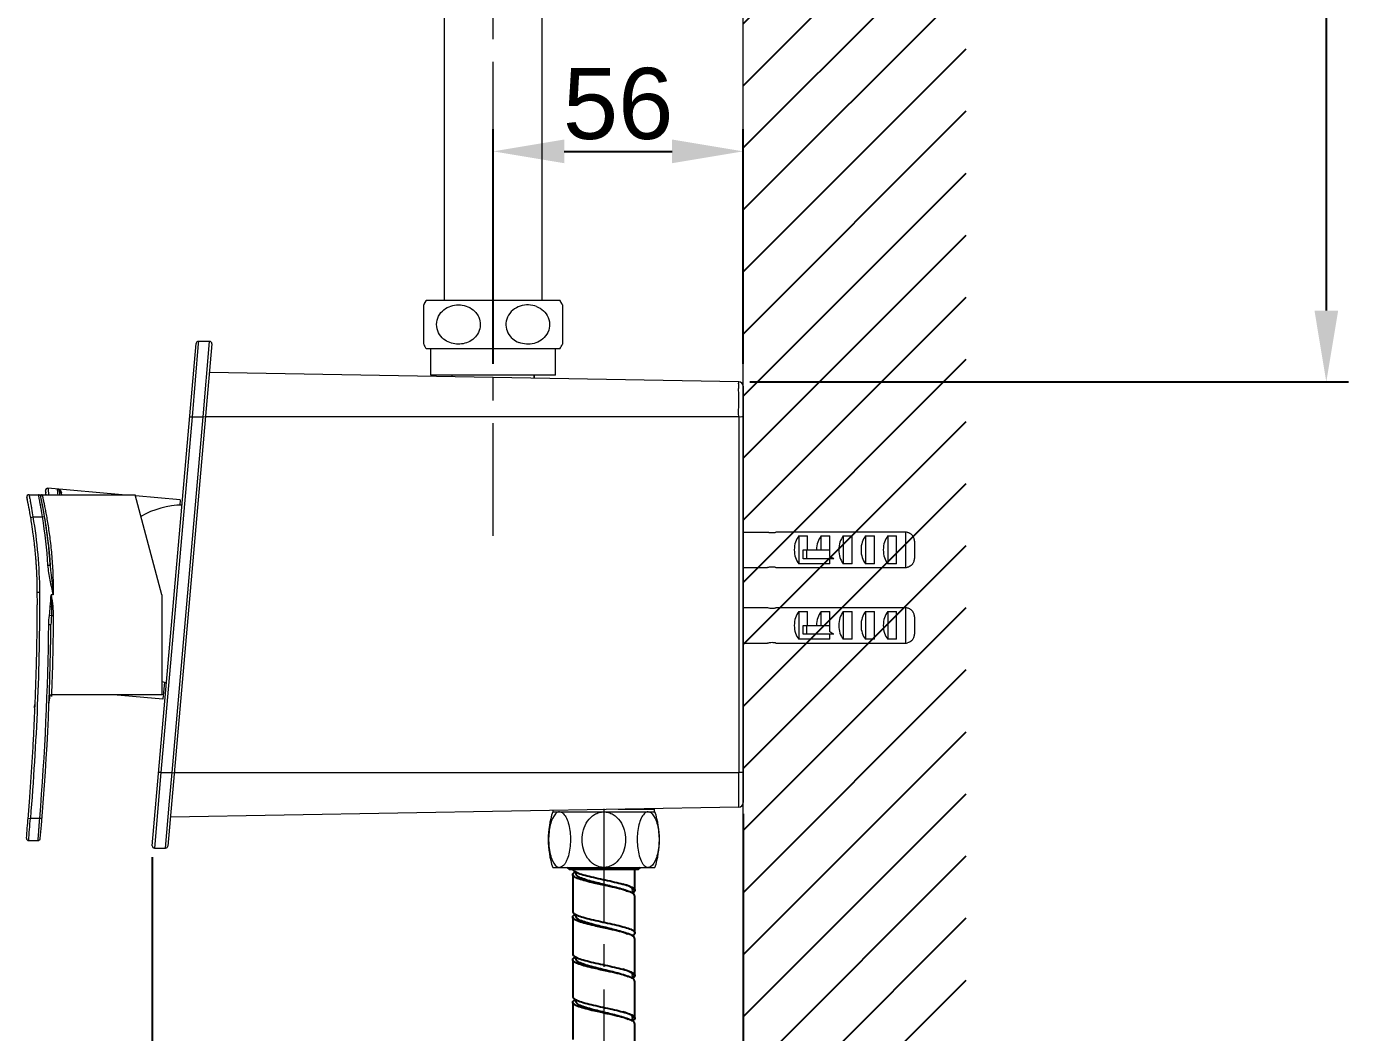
# Model space of a CAD drawing. Header units: millimetres. Extents: x 6794 to 7564, y -3773 to -2783.
# Drawn here: x 7325.8 to 7400.1, y -3473.2 to -3416.6 of the extents above; entities that cross this region are included whole.
import ezdxf

# ---------------------------------------------------------------- set-up
doc = ezdxf.new("R2010")
doc.units = ezdxf.units.MM
doc.header["$LTSCALE"] = 0.1
doc.linetypes.add('CENTERX2', pattern=[101.6, 63.5, -12.7, 12.7, -12.7])
doc.layers.get('0').update_dxf_attribs({"lineweight": 13})
doc.layers.add('CENTER', color=1, linetype='CENTERX2', lineweight=15)
doc.layers.add('hatch', color=2, linetype='Continuous')
doc.styles.get("Standard").update_dxf_attribs({"font": 'arial.ttf'})
doc.dimstyles.new('ISO-25', dxfattribs={"dimtxt": 2.5, "dimasz": 2.5, "dimexe": 1.25, "dimexo": 0.625, "dimtad": 1, "dimlfac": 5, "dimtxsty": 'Standard', "dimcen": 2.5, "dimadec": 0, "dimazin": 0, "dimtfac": 1, "dimtmove": 0, "dimatfit": 3, "dimfxl": 0, "dimarcsym": 0})

# ---------------------------------------------------------------- blocks, each defined once
blk = doc.blocks.new('*D49')
at = {"color": 3, "lineweight": -2}
for p, q in [((7383.37, -3216.144), (7400.097, -3216.144)), ((7398.847, -3220.144), (7398.847, -3432.61)), ((7366.441, -3436.61), (7400.097, -3436.61))]:
    blk.add_line(p, q, dxfattribs=at)
at = {"color": 3}
for points in [[(7398.181, -3220.144), (7399.514, -3220.144), (7398.847, -3216.144)], [(7398.181, -3432.61), (7399.514, -3432.61), (7398.847, -3436.61)]]:
    blk.add_solid(points, dxfattribs=at)
at = {"layer": 'Defpoints', "color": 0}
for p in [(7382.745, -3216.144), (7365.816, -3436.61), (7398.847, -3436.61)]:
    blk.add_point(p, dxfattribs=at)
at = {"color": 3, "insert": (7396.18, -3326.377), "char_height": 4, "attachment_point": 5, "rotation": 90}
blk.add_mtext('900', dxfattribs=at)
blk = doc.blocks.new('*D51')
at = {"color": 3, "lineweight": -2}
for p, q in [((7352.011, -3435.609), (7352.011, -3422.402)), ((7366.068, -3435.609), (7366.068, -3422.402)), ((7356.011, -3423.652), (7362.068, -3423.652))]:
    blk.add_line(p, q, dxfattribs=at)
at = {"color": 3}
for points in [[(7356.011, -3422.985), (7356.011, -3424.318), (7352.011, -3423.652)], [(7362.068, -3422.985), (7362.068, -3424.318), (7366.068, -3423.652)]]:
    blk.add_solid(points, dxfattribs=at)
at = {"layer": 'Defpoints', "color": 0}
for p in [(7366.068, -3423.652), (7352.011, -3436.234), (7366.068, -3436.234)]:
    blk.add_point(p, dxfattribs=at)
at = {"color": 3, "insert": (7359.04, -3420.985), "char_height": 4, "attachment_point": 5}
blk.add_mtext('56', dxfattribs=at)
blk = doc.blocks.new('*D52')
at = {"color": 3, "lineweight": -2}
for p, q in [((7366.061, -3460.908), (7366.061, -3502.092)), ((7332.854, -3463.341), (7332.854, -3502.092)), ((7336.854, -3500.842), (7362.061, -3500.842))]:
    blk.add_line(p, q, dxfattribs=at)
at = {"color": 3}
for points in [[(7336.854, -3500.176), (7336.854, -3501.509), (7332.854, -3500.842)], [(7362.061, -3500.176), (7362.061, -3501.509), (7366.061, -3500.842)]]:
    blk.add_solid(points, dxfattribs=at)
at = {"layer": 'Defpoints', "color": 0}
for p in [(7366.061, -3460.283), (7332.854, -3462.716), (7366.061, -3500.842)]:
    blk.add_point(p, dxfattribs=at)
at = {"color": 3, "insert": (7349.458, -3498.174), "char_height": 4, "attachment_point": 5}
blk.add_mtext('130', dxfattribs=at)

msp = doc.modelspace()

# ---------------------------------------------------------------- hatches: boundary and pattern name
at = {"layer": 'hatch'}
h = msp.add_hatch(dxfattribs=at)
h.set_pattern_fill('ANSI31', color=256, scale=0.777568)
h.set_pattern_definition([(45, (6577.8647, -3576.218), (-1.7456907, 1.7456907), [])])
edge = h.paths.add_edge_path()
edge.add_spline(control_points=[(7366.0697, -3341.3519), (7366.1275, -3341.3659), (7366.2297, -3341.3823), (7366.3705, -3341.3823), (7366.451, -3341.3722), (7366.488, -3341.3655)], knot_values=[0, 0, 0, 0, 0.4237752, 0.7322165, 1, 1, 1, 1], degree=3, periodic=0)
edge.add_line((7366.1109, -3341.3576), (7366.5277, -3341.3576))
edge.add_arc((7366.2947, -3340.2901), 1.0927, 280.190547, 282.316356, ccw=False)
edge.add_spline(control_points=[(7366.488, -3341.3655), (7366.451, -3341.3722), (7366.3705, -3341.3823), (7366.2297, -3341.3823), (7366.1275, -3341.3659), (7366.0697, -3341.3519)], knot_values=[0, 0, 0, 0, 0.2677835, 0.5762248, 1, 1, 1, 1], degree=3, periodic=0)
edge.add_line((7366.0612, -3341.3969), (7366.0612, -3343.342))
edge.add_line((7366.0612, -3343.342), (7366.1109, -3343.342))
edge.add_spline(control_points=[(7366.488, -3343.3341), (7366.451, -3343.3274), (7366.3705, -3343.3174), (7366.2297, -3343.3174), (7366.1275, -3343.3338), (7366.0697, -3343.3478)], knot_values=[0, 0, 0, 0, 0.2677887, 0.5762346, 1, 1, 1, 1], degree=3, periodic=0)
edge.add_line((7368.6939, -3343.1305), (7368.8791, -3343.1305))
edge.add_ellipse((7368.2279, -3342.3498), major_axis=(0, -1), ratio=0.6666667, start_angle=218.682187, end_angle=321.317813, ccw=False)
edge.add_line((7367.2435, -3341.3576), (7366.1109, -3341.3576))
edge.add_spline(control_points=[(7366.0697, -3341.3519), (7366.1275, -3341.3659), (7366.2297, -3341.3823), (7366.3705, -3341.3823), (7366.451, -3341.3722), (7366.488, -3341.3655)], knot_values=[0, 0, 0, 0, 0.4237752, 0.7322165, 1, 1, 1, 1], degree=3, periodic=0)
edge.add_arc((7366.2947, -3340.2901), 1.0927, 280.190547, 282.316356)
edge.add_line((7366.5277, -3341.3576), (7374.3114, -3341.3576))
edge.add_line((7374.3114, -3341.3576), (7374.3114, -3343.342))
edge.add_line((7374.3114, -3343.342), (7366.1109, -3343.342))
edge.add_spline(control_points=[(7366.488, -3343.3341), (7366.451, -3343.3274), (7366.3705, -3343.3174), (7366.2297, -3343.3174), (7366.1275, -3343.3338), (7366.0697, -3343.3478)], knot_values=[0, 0, 0, 0, 0.2677887, 0.5762346, 1, 1, 1, 1], degree=3, periodic=0)
edge.add_line((7366.0697, -3343.3478), (7366.0612, -3343.3498))
edge.add_line((7366.0612, -3343.3498), (7366.0612, -3356.3501))
edge.add_line((7366.0612, -3356.3501), (7366.0697, -3356.3522))
edge.add_spline(control_points=[(7366.0697, -3356.3522), (7366.1275, -3356.3662), (7366.2297, -3356.3826), (7366.3705, -3356.3826), (7366.451, -3356.3725), (7366.488, -3356.3659)], knot_values=[0, 0, 0, 0, 0.4237752, 0.7322165, 1, 1, 1, 1], degree=3, periodic=0)
edge.add_line((7366.1109, -3356.358), (7366.5277, -3356.358))
edge.add_arc((7366.2947, -3355.2905), 1.0927, 280.190547, 282.316356, ccw=False)
edge.add_spline(control_points=[(7366.488, -3356.3659), (7366.451, -3356.3725), (7366.3705, -3356.3826), (7366.2297, -3356.3826), (7366.1275, -3356.3662), (7366.0697, -3356.3522)], knot_values=[0, 0, 0, 0, 0.2677835, 0.5762248, 1, 1, 1, 1], degree=3, periodic=0)
edge.add_line((7366.0612, -3356.3973), (7366.0612, -3358.3423))
edge.add_line((7366.0612, -3358.3423), (7366.1109, -3358.3423))
edge.add_spline(control_points=[(7366.488, -3358.3344), (7366.451, -3358.3278), (7366.3705, -3358.3177), (7366.2297, -3358.3177), (7366.1275, -3358.3341), (7366.0697, -3358.3481)], knot_values=[0, 0, 0, 0, 0.2677887, 0.5762346, 1, 1, 1, 1], degree=3, periodic=0)
edge.add_line((7367.6261, -3358.1308), (7367.8113, -3358.1308))
edge.add_ellipse((7368.2279, -3357.3501), major_axis=(0, -1), ratio=0.6666667, start_angle=218.682187, end_angle=321.317813, ccw=False)
edge.add_line((7367.2435, -3356.358), (7366.1109, -3356.358))
edge.add_spline(control_points=[(7366.0697, -3356.3522), (7366.1275, -3356.3662), (7366.2297, -3356.3826), (7366.3705, -3356.3826), (7366.451, -3356.3725), (7366.488, -3356.3659)], knot_values=[0, 0, 0, 0, 0.4237752, 0.7322165, 1, 1, 1, 1], degree=3, periodic=0)
edge.add_arc((7366.2947, -3355.2905), 1.0927, 280.190547, 282.316356)
edge.add_line((7366.5277, -3356.358), (7374.3114, -3356.358))
edge.add_line((7374.3114, -3356.358), (7374.3114, -3358.3423))
edge.add_line((7374.3114, -3358.3423), (7366.1109, -3358.3423))
edge.add_spline(control_points=[(7366.488, -3358.3344), (7366.451, -3358.3278), (7366.3705, -3358.3177), (7366.2297, -3358.3177), (7366.1275, -3358.3341), (7366.0697, -3358.3481)], knot_values=[0, 0, 0, 0, 0.2677887, 0.5762346, 1, 1, 1, 1], degree=3, periodic=0)
edge.add_line((7366.0697, -3358.3481), (7366.0612, -3358.3502))
edge.add_line((7366.0612, -3358.3502), (7366.0612, -3594.1641))
edge.add_line((7366.0612, -3594.1641), (7378.6087, -3594.1641))
edge.add_line((7378.6087, -3594.1641), (7378.6087, -3017.7979))
edge.add_line((7378.6087, -3017.7979), (7366.0612, -3017.7979))
edge.add_line((7366.0612, -3017.7979), (7366.0612, -3341.3498))
edge.add_line((7366.0612, -3341.3498), (7366.0697, -3341.3519))

# ---------------------------------------------------------------- linework, layer by layer
msp.add_line((7366.0612, -3594.1641), (7366.0612, -3017.1874))
at = {"color": 7, "linetype": 'Continuous'}
for p, q in [((7349.2621, -3353.5797), (7349.2621, -3432.0159)), ((7354.7604, -3353.5797), (7354.7604, -3432.0159)), ((7366.0681, -3472.8337), (7366.0681, -3360.8879)), ((7348.1112, -3432.2868), (7348.2612, -3432.0159)), ((7348.1112, -3434.495), (7348.1112, -3432.2867)), ((7348.2612, -3432.0159), (7355.7612, -3432.0159)), ((7355.9113, -3432.2868), (7355.7612, -3432.0159)), ((7355.9112, -3432.2867), (7355.9112, -3434.495)), ((7332.8544, -3462.705), (7335.326, -3434.455)), ((7336.2024, -3434.4768), (7333.7309, -3462.7268)), ((7335.44, -3434.4647), (7335.0896, -3438.5909)), ((7335.4505, -3434.3409), (7335.44, -3434.4647)), ((7336.0779, -3434.3409), (7335.4505, -3434.3409)), ((7335.717, -3438.5909), (7336.0779, -3434.3409)), ((7355.7612, -3434.7659), (7348.2612, -3434.7659)), ((7348.5112, -3436.2342), (7348.5112, -3434.7659)), ((7355.5112, -3436.2342), (7355.5112, -3434.7659)), ((7365.8156, -3436.6103), (7336.0612, -3436.0909)), ((7355.5112, -3436.2342), (7348.5112, -3436.2342)), ((7349.6981, -3436.2342), (7349.6983, -3436.329)), ((7354.3231, -3436.4097), (7354.3228, -3436.2342)), ((7354.3243, -3436.2342), (7354.324, -3436.4097)), ((7366.0612, -3436.8602), (7366.0612, -3460.2834)), ((7335.0896, -3438.5909), (7333.3399, -3458.5909)), ((7333.9672, -3458.5909), (7335.717, -3438.5909)), ((7334.9651, -3438.58), (7335.0896, -3438.5909)), ((7335.0896, -3438.5909), (7335.717, -3438.5909)), ((7335.8415, -3438.6018), (7335.717, -3438.5909)), ((7365.8156, -3438.5901), (7335.8425, -3438.5909)), ((7365.8156, -3438.5901), (7365.8156, -3458.5901)), ((7325.9247, -3442.9659), (7331.894, -3442.9659)), ((7326.8553, -3442.7407), (7326.86, -3442.7775)), ((7326.86, -3442.7775), (7326.8661, -3442.8262)), ((7326.8661, -3442.8262), (7326.8708, -3442.8639)), ((7326.8789, -3442.9299), (7326.8832, -3442.9659)), ((7331.1704, -3442.9659), (7326.9901, -3442.6002)), ((7333.394, -3448.5909), (7331.894, -3442.966)), ((7334.431, -3443.2512), (7331.9113, -3443.0307)), ((7325.8026, -3443.1176), (7325.813, -3443.1655)), ((7326.7196, -3443.7406), (7326.715, -3443.7164)), ((7334.431, -3443.2512), (7334.4042, -3443.5569)), ((7326.0214, -3444.2372), (7326.1446, -3444.2159)), ((7326.1446, -3444.2159), (7326.6772, -3444.2159)), ((7326.6772, -3444.2159), (7326.8004, -3444.1951)), ((7366.0681, -3445.0659), (7367.4433, -3445.0659)), ((7367.4433, -3445.0659), (7367.488, -3445.0762)), ((7375.1933, -3445.0738), (7367.9098, -3445.0738)), ((7369.1933, -3445.2853), (7369.6933, -3445.2853)), ((7369.1933, -3445.2853), (7369.1933, -3446.8466)), ((7369.6933, -3446.0659), (7369.6933, -3445.2853)), ((7370.4433, -3445.2853), (7370.9433, -3445.2853)), ((7370.4433, -3446.0659), (7370.4433, -3445.2853)), ((7370.9433, -3446.4302), (7370.9433, -3445.2853)), ((7371.6933, -3445.2853), (7372.1933, -3445.2853)), ((7371.6933, -3445.2853), (7371.6933, -3446.8466)), ((7372.1933, -3446.8466), (7372.1933, -3445.2853)), ((7372.9433, -3445.2853), (7373.4433, -3445.2853)), ((7372.9433, -3445.2853), (7372.9433, -3446.8466)), ((7373.4433, -3446.8466), (7373.4433, -3445.2853)), ((7374.1933, -3445.2853), (7374.6933, -3445.2853)), ((7374.1933, -3445.2853), (7374.1933, -3446.8466)), ((7374.6933, -3446.8466), (7374.6933, -3445.2853)), ((7375.1933, -3445.0738), (7375.1933, -3447.0581)), ((7375.6933, -3445.5818), (7375.6933, -3446.5501)), ((7369.4451, -3446.0659), (7370.9433, -3446.0659)), ((7369.4451, -3446.5659), (7369.4451, -3446.0659)), ((7371.1666, -3446.5659), (7369.4451, -3446.5659)), ((7369.6322, -3446.0659), (7369.6322, -3446.5659)), ((7370.9433, -3446.8466), (7370.9433, -3446.5659)), ((7326.9914, -3446.9297), (7327.1162, -3446.9218)), ((7366.0681, -3447.0659), (7367.4433, -3447.0659)), ((7367.488, -3447.0557), (7367.4433, -3447.0659)), ((7367.9098, -3447.0581), (7375.1933, -3447.0581)), ((7370.9433, -3446.8466), (7369.1933, -3446.8466)), ((7372.1933, -3446.8466), (7371.6933, -3446.8466)), ((7373.4433, -3446.8466), (7372.9433, -3446.8466)), ((7374.6933, -3446.8466), (7374.1933, -3446.8466)), ((7326.3911, -3448.4406), (7326.5148, -3448.4396)), ((7327.2922, -3448.5909), (7327.1672, -3448.5909)), ((7333.394, -3448.5909), (7333.394, -3454.2159)), ((7327.182, -3449.7693), (7327.0747, -3449.7552)), ((7327.1916, -3449.2664), (7327.1236, -3449.261)), ((7366.0681, -3449.3159), (7367.4433, -3449.3159)), ((7367.4433, -3449.3159), (7367.488, -3449.3262)), ((7375.1933, -3449.3238), (7367.9098, -3449.3238)), ((7369.1933, -3449.5353), (7369.6933, -3449.5353)), ((7369.1933, -3449.5353), (7369.1933, -3451.0966)), ((7369.6933, -3450.3159), (7369.6933, -3449.5353)), ((7370.4433, -3449.5353), (7370.9433, -3449.5353)), ((7370.4433, -3450.3159), (7370.4433, -3449.5353)), ((7370.9433, -3450.6802), (7370.9433, -3449.5353)), ((7371.6933, -3449.5353), (7372.1933, -3449.5353)), ((7371.6933, -3449.5353), (7371.6933, -3451.0966)), ((7372.1933, -3451.0966), (7372.1933, -3449.5353)), ((7372.9433, -3449.5353), (7373.4433, -3449.5353)), ((7372.9433, -3449.5353), (7372.9433, -3451.0966)), ((7373.4433, -3451.0966), (7373.4433, -3449.5353)), ((7374.1933, -3449.5353), (7374.6933, -3449.5353)), ((7374.1933, -3449.5353), (7374.1933, -3451.0966)), ((7374.6933, -3451.0966), (7374.6933, -3449.5353)), ((7375.1933, -3449.3238), (7375.1933, -3451.3081)), ((7327.0349, -3450.2653), (7327.1599, -3450.2666)), ((7369.4451, -3450.3159), (7370.9433, -3450.3159)), ((7369.4451, -3450.8159), (7369.4451, -3450.3159)), ((7369.6322, -3450.3159), (7369.6322, -3450.8159)), ((7375.6933, -3449.8318), (7375.6933, -3450.8001)), ((7370.9433, -3451.0966), (7369.1933, -3451.0966)), ((7371.1666, -3450.8159), (7369.4451, -3450.8159)), ((7370.9433, -3451.0966), (7370.9433, -3450.8159)), ((7372.1933, -3451.0966), (7371.6933, -3451.0966)), ((7373.4433, -3451.0966), (7372.9433, -3451.0966)), ((7374.6933, -3451.0966), (7374.1933, -3451.0966)), ((7366.0681, -3451.3159), (7367.4433, -3451.3159)), ((7367.488, -3451.3057), (7367.4433, -3451.3159)), ((7367.9098, -3451.3081), (7375.1933, -3451.3081)), ((7333.394, -3454.2159), (7327.1867, -3454.2159)), ((7333.4505, -3454.4584), (7330.6793, -3454.2159)), ((7333.5338, -3453.5053), (7333.4505, -3454.4584)), ((7333.3399, -3458.5909), (7332.979, -3462.8409)), ((7333.3399, -3458.5909), (7333.2153, -3458.58)), ((7333.3399, -3458.5909), (7333.9672, -3458.5909)), ((7333.8302, -3460.2057), (7333.9672, -3458.5909)), ((7333.9672, -3458.5909), (7334.0918, -3458.6018)), ((7334.0927, -3458.5909), (7365.8156, -3458.5901)), ((7365.8156, -3459.5624), (7365.8156, -3458.5901)), ((7365.8156, -3459.6666), (7365.8156, -3459.5624)), ((7365.8156, -3460.5334), (7365.8156, -3459.6666)), ((7333.7558, -3461.0809), (7333.8302, -3460.2057)), ((7365.8156, -3460.5334), (7333.874, -3461.0909)), ((7355.3612, -3460.8002), (7361.1112, -3460.8002)), ((7355.3862, -3460.8002), (7355.3862, -3460.7154)), ((7359.0352, -3460.6517), (7361.0862, -3460.6517)), ((7360.5487, -3460.6517), (7360.5487, -3460.6253)), ((7361.0862, -3460.8002), (7361.0862, -3460.6517)), ((7325.8779, -3461.1557), (7326.0025, -3461.1659)), ((7326.5293, -3461.1659), (7326.0025, -3461.1659)), ((7326.6538, -3461.1761), (7326.5293, -3461.1659)), ((7333.6064, -3462.8409), (7333.7558, -3461.0809)), ((7325.9058, -3462.4159), (7326.4329, -3462.4159)), ((7332.979, -3462.8409), (7333.6064, -3462.8409)), ((7355.3612, -3463.9252), (7361.1112, -3463.9252))]:
    msp.add_line(p, q, dxfattribs=at)
at = {"linetype": 'Continuous', "lineweight": 25}
for p, q in [((7356.1727, -3463.9252), (7356.2977, -3464.0502)), ((7356.4852, -3464.3269), (7356.4852, -3466.4088)), ((7356.6338, -3464.1635), (7356.6634, -3464.3076)), ((7358.2352, -3464.0502), (7358.2352, -3463.9252)), ((7359.9852, -3465.211), (7359.9852, -3464.0502)), ((7360.1727, -3464.0502), (7360.2977, -3463.9252)), ((7359.8311, -3465.3734), (7359.8598, -3465.2313)), ((7359.9852, -3467.6069), (7359.9852, -3465.5248)), ((7356.4852, -3466.7227), (7356.4852, -3468.8047)), ((7356.6338, -3466.5593), (7356.6634, -3466.7034)), ((7359.9852, -3470.0027), (7359.9852, -3467.9207)), ((7356.6338, -3468.9552), (7356.6634, -3469.0993)), ((7356.4852, -3469.1185), (7356.4852, -3471.2005)), ((7359.8311, -3470.1651), (7359.8598, -3470.0229)), ((7359.9852, -3472.3985), (7359.9852, -3470.3165)), ((7356.4852, -3471.5144), (7356.4852, -3473.5963)), ((7356.6338, -3471.351), (7356.6634, -3471.4951)), ((7359.8311, -3472.5609), (7359.8598, -3472.4188)), ((7359.9852, -3474.7944), (7359.9852, -3472.7123))]:
    msp.add_line(p, q, dxfattribs=at)
at = {"color": 7, "linetype": 'Continuous'}
msp.add_lwpolyline([(7327.0618, -3454.336), (7327.0706, -3454.2956), (7327.0943, -3454.2568), (7327.1321, -3454.2285), (7327.1762, -3454.2164), (7327.1867, -3454.2159)], dxfattribs=at)
for centre, radius, start, end in [((7350.4245, -3433.3909), 2.5633, 147.559613, 154.486659), ((7353.5979, -3433.3909), 2.5633, 25.513341, 32.440387), ((7335.4505, -3434.4659), 0.125, 90, 175), ((7336.0779, -3434.4659), 0.125, 355, 90), ((7350.4245, -3433.3909), 2.5633, 205.513341, 212.440387), ((7353.5979, -3433.3909), 2.5633, 327.559613, 334.486659), ((7365.8112, -3436.8603), 0.25, 0, 89), ((7325.9247, -3443.0909), 0.125, 90, 192.33295), ((7326.4619, -3443.0909), 0.125, 12.082766, 90), ((7300.7272, -3448.5984), 26.4424, 9.585706, 12.07961), ((7326.9793, -3442.7247), 0.125, 85, 187.33295), ((7301.4385, -3446.0115), 25.6264, 6.825467, 7.332935), ((7327.5144, -3442.7715), 0.125, 7.082766, 85), ((7301.4313, -3446.0124), 26.4087, 6.624367, 7.082817), ((7297.1401, -3446.8089), 30.8653, 7.171956, 7.348742), ((7300.7691, -3448.5909), 25.6249, 9.782168, 12.332956), ((7300.7676, -3448.5912), 25.6264, 11.968929, 12.223359), ((7300.7679, -3448.5912), 25.6261, 11.780416, 11.96893), ((7300.7427, -3448.595), 26.4265, 10.638257, 11.430904), ((7300.6621, -3448.6101), 26.5085, 9.587172, 10.584989), ((7334.651, -3448.4832), 4.9423, 91.401887, 119.49275), ((7300.7687, -3448.591), 26.2753, 3.624989, 9.584825), ((7300.7268, -3448.5999), 26.443, 6.9415, 9.588709), ((7300.7864, -3448.5889), 26.3824, 3.622975, 9.586839), ((7300.7454, -3448.5969), 26.4242, 6.691649, 9.560917), ((7375.1931, -3445.5716), 0.4978, 77.068122, 89.985049), ((7375.1936, -3445.5681), 0.4943, 71.782139, 77.035152), ((7375.192, -3445.573), 0.4994, 64.130326, 71.777925), ((7375.1916, -3445.5738), 0.5003, 57.750137, 64.128091), ((7375.1938, -3445.5703), 0.4962, 51.262442, 57.752468), ((7375.1928, -3445.5711), 0.4975, 44.374339, 51.235995), ((7375.1875, -3445.5764), 0.5049, 38.328094, 44.377673), ((7375.1858, -3445.5778), 0.5072, 30.632657, 38.32656), ((7301.1129, -3448.5498), 26.0537, 6.275584, 6.934759), ((7301.1222, -3448.5487), 26.0444, 6.430203, 6.683104), ((7375.1891, -3445.5757), 0.5032, 25.51755, 30.631018), ((7375.1847, -3445.5775), 0.508, 16.792183, 25.484805), ((7375.1773, -3445.5799), 0.5158, 12.62674, 16.803378), ((7375.1671, -3445.5818), 0.5261, 0.002716, 12.592802), ((7375.1872, -3446.5555), 0.5052, 327.218345, 334.461133), ((7375.182, -3446.5533), 0.5109, 334.490177, 343.756431), ((7375.1773, -3446.5518), 0.5158, 343.748225, 347.253106), ((7375.1678, -3446.55), 0.5254, 347.288776, 359.996715), ((7375.193, -3446.5598), 0.4983, 270.034736, 282.883877), ((7375.1903, -3446.5574), 0.5016, 308.676738, 314.061023), ((7375.1902, -3446.5573), 0.5018, 314.059779, 321.571529), ((7375.1897, -3446.5571), 0.5023, 321.586744, 327.218954), ((7375.1931, -3449.8216), 0.4978, 77.068122, 89.985049), ((7375.1936, -3449.8181), 0.4943, 71.782139, 77.035152), ((7375.192, -3449.823), 0.4994, 64.130326, 71.777925), ((7375.1916, -3449.8238), 0.5003, 57.750137, 64.128091), ((7375.1938, -3449.8203), 0.4962, 51.262442, 57.752468), ((7375.1928, -3449.8211), 0.4975, 44.374339, 51.235995), ((7375.1875, -3449.8264), 0.5049, 38.328094, 44.377673), ((7375.1858, -3449.8278), 0.5072, 30.632657, 38.32656), ((7375.1891, -3449.8257), 0.5032, 25.51755, 30.631018), ((7375.1847, -3449.8275), 0.508, 16.792183, 25.484805), ((7375.1773, -3449.8299), 0.5158, 12.62674, 16.803378), ((7375.1671, -3449.8318), 0.5261, 0.002716, 12.592802), ((7173.177, -3448.5909), 153.867, 355.312192, 359.376514), ((7173.177, -3448.5909), 153.992, 354.891737, 359.376514), ((7375.1903, -3450.8074), 0.5016, 308.676738, 314.061023), ((7375.1902, -3450.8073), 0.5018, 314.059779, 321.571529), ((7375.1897, -3450.8071), 0.5023, 321.586744, 327.218954), ((7375.1872, -3450.8055), 0.5052, 327.218345, 334.461133), ((7375.182, -3450.8033), 0.5109, 334.490177, 343.756431), ((7375.1773, -3450.8018), 0.5158, 343.748225, 347.253106), ((7375.1678, -3450.8), 0.5254, 347.288776, 359.996715), ((7375.193, -3450.8098), 0.4983, 270.034736, 282.883877), ((7334.651, -3448.6986), 4.9423, 255.263949, 258.376248), ((7326.3555, -3454.9669), 0.125, 172.477067, 218.009225), ((7174.3323, -3434.8908), 153.2181, 352.477068, 352.599115), ((7174.3334, -3434.8909), 153.992, 352.582681, 352.777453), ((7360.119, -3462.3627), 5.0078, 161.819446, 198.180554), ((7356.3534, -3462.3627), 5.0078, 341.819446, 18.180554), ((7365.8112, -3460.2834), 0.25, 271, 0), ((7173.1752, -3448.5908), 153.2188, 354.874207, 355.296107), ((7132.8713, -3446.8478), 193.6613, 355.389118, 355.760044), ((7356.3824, -3461.6343), 1.1292, 150.353187, 150.683588), ((7360.09, -3461.6343), 1.1292, 29.315486, 29.643156), ((7325.9058, -3462.2909), 0.125, 174.874201, 270), ((7326.4329, -3462.2909), 0.125, 270, 354.891737), ((7332.979, -3462.7159), 0.125, 175, 270), ((7333.6064, -3462.7159), 0.125, 270, 355)]:
    msp.add_arc(centre, radius, start, end, dxfattribs=at)
for centre, end_param in [((7369.6099, -3446.0659), 2.4664611), ((7370.8599, -3446.0659), 1.5707963), ((7372.1099, -3446.0659), 2.4664611), ((7373.3599, -3446.0659), 2.4664611), ((7374.6099, -3446.0659), 2.4664611), ((7369.6099, -3450.3159), 2.4664611), ((7370.8599, -3450.3159), 1.5707963), ((7372.1099, -3450.3159), 2.4664611), ((7373.3599, -3450.3159), 2.4664611), ((7374.6099, -3450.3159), 2.4664611)]:
    msp.add_ellipse(centre, major_axis=(0, 1), ratio=0.6666667, start_param=0.6751315, end_param=end_param, dxfattribs=at)
for points, knots in [([(7349.1562, -3434.1417), (7349.044, -3434.0322), (7348.8589, -3433.756), (7348.8003, -3433.2588), (7348.9793, -3432.7975), (7349.3212, -3432.4728), (7349.737, -3432.301), (7350.1763, -3432.2691), (7350.6073, -3432.372), (7350.8597, -3432.5362), (7350.9662, -3432.64)], [0, 0, 0, 0, 0.1290037, 0.263496, 0.395765, 0.5210421, 0.6410604, 0.7589751, 0.8776225, 1, 1, 1, 1]), ([(7350.9662, -3432.64), (7350.9907, -3432.664), (7351.0862, -3432.7659), (7351.1623, -3432.8863), (7351.2043, -3432.9829)], [0, 0, 0, 0, 0.2454977, 1, 1, 1, 1]), ([(7354.4601, -3432.3802), (7354.3154, -3432.3232), (7354.0035, -3432.261), (7353.5295, -3432.3263), (7353.0936, -3432.5577), (7352.8855, -3432.8284), (7352.8183, -3432.9823)], [0, 0, 0, 0, 0.2438824, 0.4871752, 0.7367875, 1, 1, 1, 1]), ([(7354.4601, -3432.3802), (7354.5981, -3432.4344), (7354.865, -3432.596), (7355.1476, -3432.9868), (7355.2268, -3433.4811), (7355.0657, -3433.9504), (7354.7328, -3434.2878), (7354.1934, -3434.5308), (7353.7266, -3434.5055), (7353.4624, -3434.4016)], [0, 0, 0, 0, 0.1222859, 0.251051, 0.3857331, 0.5188664, 0.6450719, 0.7657556, 1, 1, 1, 1]), ([(7351.2043, -3432.9829), (7351.2623, -3433.1161), (7351.3221, -3433.4108), (7351.2181, -3433.8401), (7350.9613, -3434.1801), (7350.6188, -3434.3988), (7350.239, -3434.5016), (7349.8496, -3434.497), (7349.472, -3434.3848), (7349.2512, -3434.2343), (7349.1562, -3434.1417)], [0, 0, 0, 0, 0.1346533, 0.2690014, 0.3975298, 0.5201701, 0.6393613, 0.7575382, 0.8769297, 1, 1, 1, 1]), ([(7352.8183, -3432.9823), (7352.7583, -3433.1198), (7352.6984, -3433.4251), (7352.8153, -3433.8662), (7353.0903, -3434.208), (7353.3358, -3434.3518), (7353.4624, -3434.4016)], [0, 0, 0, 0, 0.2595361, 0.5179888, 0.7646294, 1, 1, 1, 1]), ([(7365.8156, -3438.5901), (7365.8146, -3438.3376), (7365.8147, -3437.874), (7365.8188, -3437.3157), (7365.8117, -3436.9727), (7365.8245, -3436.7666), (7365.8012, -3436.7018), (7365.8258, -3436.6028), (7365.8156, -3436.6103)], [0, 0, 0, 0, 0.3826229, 0.7070842, 0.8314914, 0.9239246, 0.9808306, 1, 1, 1, 1]), ([(7366.0612, -3438.5898), (7366.0612, -3438.596), (7366.0228, -3438.5817), (7365.9606, -3438.6012), (7365.8736, -3438.5901), (7365.8156, -3438.5901)], [0, 0, 0, 0, 0.0758991, 0.2913671, 1, 1, 1, 1]), ([(7325.9247, -3442.9659), (7325.9269, -3442.9659), (7325.9244, -3442.9795), (7325.9321, -3442.9933), (7325.9358, -3443.0265), (7325.9449, -3443.0673), (7325.9547, -3443.1205), (7325.9721, -3443.2107), (7325.9973, -3443.3465), (7326.031, -3443.5329), (7326.0821, -3443.8262), (7326.1199, -3444.0569), (7326.1446, -3444.2159)], [0, 0, 0, 0, 0.0051419, 0.0202749, 0.0449596, 0.0787543, 0.1212192, 0.1719214, 0.2962612, 0.4475609, 0.6196161, 1, 1, 1, 1]), ([(7326.6772, -3444.2159), (7326.6531, -3444.0573), (7326.6161, -3443.8269), (7326.5662, -3443.5337), (7326.5331, -3443.347), (7326.5083, -3443.2109), (7326.4913, -3443.1206), (7326.4817, -3443.0674), (7326.4728, -3443.0266), (7326.4691, -3442.9933), (7326.4615, -3442.9795), (7326.4641, -3442.9659), (7326.4619, -3442.9659)], [0, 0, 0, 0, 0.3794478, 0.5517736, 0.7034079, 0.8279456, 0.8787063, 0.9212101, 0.9550267, 0.9797211, 0.9948576, 1, 1, 1, 1]), ([(7326.6634, -3442.9659), (7326.6407, -3442.9659), (7326.5871, -3442.9828), (7326.5791, -3443.0402), (7326.5843, -3443.0647)], [0, 0, 0, 0, 0.4756378, 1, 1, 1, 1]), ([(7326.6634, -3442.9659), (7326.6658, -3442.9659), (7326.6639, -3442.9805), (7326.6724, -3442.9957), (7326.6779, -3443.0326), (7326.6894, -3443.0787), (7326.7024, -3443.1399), (7326.7258, -3443.2466), (7326.7605, -3443.4123), (7326.8086, -3443.6475), (7326.8633, -3443.9301), (7326.9223, -3444.2571), (7327.0077, -3444.7722), (7327.1105, -3445.5015), (7327.2122, -3446.4607), (7327.2746, -3447.5043), (7327.2905, -3448.224), (7327.2922, -3448.5909)], [0, 0, 0, 0, 0.0012426, 0.0049391, 0.0110813, 0.0196541, 0.030626, 0.0439625, 0.0775637, 0.1200678, 0.1709918, 0.2297836, 0.2958449, 0.4471645, 0.619309, 0.8059187, 1, 1, 1, 1]), ([(7326.9901, -3442.6002), (7326.9922, -3442.6004), (7326.9886, -3442.6133), (7326.9949, -3442.6274), (7326.9958, -3442.6601), (7327.0012, -3442.7005), (7327.0062, -3442.7531), (7327.0154, -3442.8424), (7327.0224, -3442.9145), (7327.0272, -3442.9657)], [0, 0, 0, 0, 0.0173318, 0.0683531, 0.1516011, 0.2656062, 0.4089029, 0.58005, 1, 1, 1, 1]), ([(7327.5563, -3442.9622), (7327.5522, -3442.9178), (7327.5463, -3442.8555), (7327.5386, -3442.7783), (7327.5344, -3442.7331), (7327.5299, -3442.6983), (7327.5293, -3442.6703), (7327.5239, -3442.6583), (7327.5271, -3442.6472), (7327.5253, -3442.647)], [0, 0, 0, 0, 0.4216327, 0.5928375, 0.7358786, 0.8494415, 0.9322004, 0.9828289, 1, 1, 1, 1]), ([(7327.7519, -3442.861), (7327.7243, -3442.8589), (7327.6692, -3442.8363), (7327.6417, -3442.783), (7327.6384, -3442.7561)], [0, 0, 0, 0, 0.5056825, 1, 1, 1, 1]), ([(7327.6778, -3442.714), (7327.6874, -3442.723), (7327.7253, -3442.7638), (7327.7461, -3442.819), (7327.7519, -3442.861)], [0, 0, 0, 0, 0.2373649, 1, 1, 1, 1]), ([(7326.3911, -3448.4406), (7326.3908, -3448.4015), (7326.3896, -3448.2657), (7326.3872, -3448.0849), (7326.3839, -3447.9116), (7326.3811, -3447.7914), (7326.3783, -3447.6997), (7326.3759, -3447.6302), (7326.3744, -3447.5886), (7326.373, -3447.5547), (7326.3723, -3447.5361), (7326.3714, -3447.5157), (7326.3715, -3447.5171), (7326.3711, -3447.5093), (7326.3709, -3447.5034), (7326.3704, -3447.4912), (7326.3697, -3447.4768), (7326.3687, -3447.4533), (7326.3669, -3447.4124), (7326.3641, -3447.3539), (7326.3606, -3447.2837), (7326.357, -3447.2134), (7326.3518, -3447.1198), (7326.3448, -3447.0028), (7326.3357, -3446.8624), (7326.3259, -3446.7221), (7326.3152, -3446.5817), (7326.3038, -3446.4415), (7326.2875, -3446.2545), (7326.2653, -3446.0209), (7326.2355, -3445.7408), (7326.2026, -3445.4611), (7326.1547, -3445.0886), (7326.0953, -3444.6803), (7326.0436, -3444.366), (7326.0214, -3444.2372)], [0, 0, 0, 0, 0.0041623, 0.0144132, 0.0195386, 0.0246641, 0.0297896, 0.0323523, 0.034915, 0.0361964, 0.0374777, 0.0381184, 0.0387591, 0.0400405, 0.0426032, 0.0451659, 0.0502914, 0.0554169, 0.0656678, 0.0861696, 0.1066715, 0.1271733, 0.1476752, 0.1886789, 0.2296825, 0.2706862, 0.3116899, 0.3526936, 0.3936973, 0.4757047, 0.5577121, 0.6397194, 0.7217268, 0.8857416, 1, 1, 1, 1]), ([(7326.1429, -3444.2162), (7326.263, -3444.9129), (7326.4479, -3446.3173), (7326.5087, -3447.7321), (7326.5144, -3448.4396)], [0, 0, 0, 0, 0.4998226, 1, 1, 1, 1]), ([(7367.488, -3445.0762), (7367.4973, -3445.0781), (7367.5438, -3445.087), (7367.591, -3445.093), (7367.6288, -3445.0955)], [0, 0, 0, 0, 0.2008398, 1, 1, 1, 1]), ([(7367.6288, -3445.0955), (7367.6706, -3445.0983), (7367.726, -3445.0983), (7367.7811, -3445.0938), (7367.7944, -3445.0924)], [0, 0, 0, 0, 0.7584584, 1, 1, 1, 1]), ([(7367.7944, -3445.0924), (7367.8059, -3445.0912), (7367.8447, -3445.0865), (7367.8831, -3445.0796), (7367.9098, -3445.0738)], [0, 0, 0, 0, 0.2989159, 1, 1, 1, 1]), ([(7327.0105, -3445.7018), (7327.0235, -3445.8203), (7327.0625, -3446.1987), (7327.0954, -3446.6065), (7327.1144, -3446.8937), (7327.1163, -3446.9218)], [0, 0, 0, 0, 0.2917074, 0.9308752, 1, 1, 1, 1]), ([(7327.2922, -3448.5909), (7327.2292, -3448.3165), (7327.1066, -3447.7671), (7327.0142, -3447.2102), (7326.9914, -3446.9297)], [0, 0, 0, 0, 0.500122, 1, 1, 1, 1]), ([(7327.1162, -3446.9218), (7327.125, -3447.0607), (7327.1772, -3447.6179), (7327.2491, -3448.1728), (7327.2922, -3448.5909)], [0, 0, 0, 0, 0.2487726, 1, 1, 1, 1]), ([(7367.6288, -3447.0363), (7367.615, -3447.0372), (7367.5677, -3447.0414), (7367.5209, -3447.049), (7367.488, -3447.0557)], [0, 0, 0, 0, 0.291736, 1, 1, 1, 1]), ([(7367.7943, -3447.0394), (7367.7811, -3447.0381), (7367.726, -3447.0338), (7367.6706, -3447.0337), (7367.6288, -3447.0363)], [0, 0, 0, 0, 0.2415296, 1, 1, 1, 1]), ([(7367.9098, -3447.0581), (7367.9024, -3447.0565), (7367.8642, -3447.0485), (7367.8256, -3447.0426), (7367.7943, -3447.0394)], [0, 0, 0, 0, 0.1948925, 1, 1, 1, 1]), ([(7325.8779, -3461.1557), (7325.9049, -3460.8279), (7325.9604, -3460.126), (7326.038, -3459.0492), (7326.1107, -3457.9255), (7326.1752, -3456.8013), (7326.2314, -3455.6765), (7326.2714, -3454.7389), (7326.2992, -3453.9887), (7326.318, -3453.426), (7326.3347, -3452.8632), (7326.3494, -3452.3004), (7326.3599, -3451.8314), (7326.3673, -3451.4562), (7326.3723, -3451.1747), (7326.3768, -3450.8933), (7326.3807, -3450.6119), (7326.3842, -3450.3305), (7326.3871, -3450.049), (7326.3891, -3449.8145), (7326.3903, -3449.6504), (7326.3909, -3449.5566), (7326.3913, -3449.4979), (7326.3916, -3449.451), (7326.3918, -3449.4159), (7326.3919, -3449.3807), (7326.3921, -3449.3514), (7326.3922, -3449.3279), (7326.3923, -3449.3104), (7326.3924, -3449.2955), (7326.3924, -3449.2843), (7326.3925, -3449.2738), (7326.3925, -3449.2718), (7326.3926, -3449.2338), (7326.3928, -3449.202), (7326.3929, -3449.1594), (7326.3931, -3449.0904), (7326.3933, -3448.9987), (7326.3932, -3448.8389), (7326.3926, -3448.6506), (7326.3916, -3448.4978), (7326.3911, -3448.4406)], [0, 0, 0, 0, 0.0820802, 0.1757473, 0.2694144, 0.3630815, 0.4567486, 0.5504156, 0.5972492, 0.6440827, 0.6909163, 0.7377498, 0.7845834, 0.8080001, 0.8314169, 0.8548337, 0.8782505, 0.9016672, 0.925084, 0.9485008, 0.9602092, 0.9660634, 0.9719175, 0.9748446, 0.9777717, 0.9806988, 0.9836259, 0.9850895, 0.986553, 0.9880166, 0.9887483, 0.9894801, 0.9902119, 0.9905778, 0.9909437, 0.9916754, 0.9924072, 0.9938708, 0.9953343, 0.9982614, 1, 1, 1, 1]), ([(7326.5161, -3448.4396), (7326.5247, -3449.5013), (7326.5015, -3451.6251), (7326.3693, -3455.8697), (7326.1766, -3459.05), (7326.0025, -3461.1659)], [0, 0, 0, 0, 0.2500276, 0.5000458, 1, 1, 1, 1]), ([(7327.2894, -3449.7574), (7327.2847, -3450.3477), (7327.2639, -3451.5839), (7327.2488, -3452.4573), (7327.173, -3454.6341), (7327.1867, -3454.2159)], [0, 0, 0, 0, 0.3970482, 0.7185251, 1, 1, 1, 1]), ([(7327.1823, -3449.7693), (7327.1889, -3449.767), (7327.2241, -3449.7587), (7327.2604, -3449.7572), (7327.2894, -3449.7574)], [0, 0, 0, 0, 0.1945907, 1, 1, 1, 1]), ([(7367.488, -3449.3262), (7367.4973, -3449.3281), (7367.5438, -3449.337), (7367.591, -3449.343), (7367.6288, -3449.3455)], [0, 0, 0, 0, 0.2008398, 1, 1, 1, 1]), ([(7367.6288, -3449.3455), (7367.6706, -3449.3483), (7367.726, -3449.3483), (7367.7811, -3449.3438), (7367.7944, -3449.3424)], [0, 0, 0, 0, 0.7584584, 1, 1, 1, 1]), ([(7367.7944, -3449.3424), (7367.8059, -3449.3412), (7367.8447, -3449.3365), (7367.8831, -3449.3296), (7367.9098, -3449.3238)], [0, 0, 0, 0, 0.2989159, 1, 1, 1, 1]), ([(7367.6288, -3451.2863), (7367.615, -3451.2872), (7367.5677, -3451.2914), (7367.5209, -3451.299), (7367.488, -3451.3057)], [0, 0, 0, 0, 0.291736, 1, 1, 1, 1]), ([(7367.7943, -3451.2894), (7367.7811, -3451.2881), (7367.726, -3451.2838), (7367.6706, -3451.2837), (7367.6288, -3451.2863)], [0, 0, 0, 0, 0.2415296, 1, 1, 1, 1]), ([(7367.9098, -3451.3081), (7367.9024, -3451.3065), (7367.8642, -3451.2985), (7367.8256, -3451.2926), (7367.7943, -3451.2894)], [0, 0, 0, 0, 0.1948925, 1, 1, 1, 1]), ([(7366.0612, -3458.5897), (7366.0612, -3458.5959), (7366.0228, -3458.5817), (7365.9606, -3458.6012), (7365.8736, -3458.5901), (7365.8156, -3458.5901)], [0, 0, 0, 0, 0.0758991, 0.2913671, 1, 1, 1, 1]), ([(7355.7464, -3460.8002), (7355.6799, -3460.8002), (7355.5739, -3460.8514), (7355.4712, -3460.9636), (7355.4236, -3461.0361), (7355.401, -3461.0757)], [0, 0, 0, 0, 0.4358376, 0.7009249, 1, 1, 1, 1]), ([(7355.7464, -3460.8002), (7355.8127, -3460.8002), (7355.9185, -3460.8511), (7356.0211, -3460.9629), (7356.0686, -3461.0351), (7356.0911, -3461.0746)], [0, 0, 0, 0, 0.4360177, 0.7010484, 1, 1, 1, 1]), ([(7358.2362, -3463.9252), (7358.145, -3463.9252), (7357.9616, -3463.8981), (7357.6264, -3463.7468), (7357.2938, -3463.4151), (7357.0626, -3462.9112), (7356.9859, -3462.3627), (7357.0626, -3461.8141), (7357.2938, -3461.3103), (7357.6264, -3460.9786), (7357.9616, -3460.8273), (7358.145, -3460.8002), (7358.2362, -3460.8002)], [0, 0, 0, 0, 0.0625909, 0.1252092, 0.2498688, 0.3748756, 0.500001, 0.625125, 0.7501321, 0.8747924, 0.9374083, 1, 1, 1, 1]), ([(7358.2362, -3460.8002), (7358.3274, -3460.8002), (7358.5108, -3460.8273), (7358.846, -3460.9786), (7359.1786, -3461.3103), (7359.4099, -3461.8141), (7359.4865, -3462.3627), (7359.4099, -3462.9112), (7359.1786, -3463.4151), (7358.846, -3463.7468), (7358.5108, -3463.8981), (7358.3274, -3463.9252), (7358.2362, -3463.9252)], [0, 0, 0, 0, 0.0625911, 0.1252104, 0.2498728, 0.3748789, 0.5000025, 0.6251256, 0.7501327, 0.8747927, 0.9374086, 1, 1, 1, 1]), ([(7360.7262, -3460.8001), (7360.6941, -3460.8001), (7360.626, -3460.8147), (7360.5339, -3460.8741), (7360.4504, -3460.9636), (7360.4033, -3461.036), (7360.3807, -3461.0757)], [0, 0, 0, 0, 0.2089618, 0.4395798, 0.7029014, 1, 1, 1, 1]), ([(7360.7262, -3460.8001), (7360.7927, -3460.8002), (7360.8986, -3460.8514), (7361.0013, -3460.9636), (7361.0489, -3461.0361), (7361.0714, -3461.0758)], [0, 0, 0, 0, 0.4358559, 0.700938, 1, 1, 1, 1]), ([(7326.4328, -3462.4159), (7326.4307, -3462.4159), (7326.4369, -3462.4026), (7326.4332, -3462.389), (7326.4385, -3462.3562), (7326.4406, -3462.3158), (7326.4452, -3462.2631), (7326.4521, -3462.1734), (7326.4629, -3462.0378), (7326.4774, -3461.8515), (7326.5001, -3461.557), (7326.5175, -3461.3255), (7326.5293, -3461.1659)], [0, 0, 0, 0, 0.0050329, 0.019877, 0.0441506, 0.0774719, 0.1194547, 0.1696944, 0.2933088, 0.4444719, 0.6170576, 1, 1, 1, 1]), ([(7355.3978, -3461.0814), (7355.3361, -3461.1912), (7355.241, -3461.4445), (7355.1587, -3461.8541), (7355.1261, -3462.2951), (7355.1438, -3462.7402), (7355.2003, -3463.0988), (7355.2762, -3463.3679), (7355.3831, -3463.6517), (7355.5638, -3463.9252), (7355.7464, -3463.9252)], [0, 0, 0, 0, 0.1227405, 0.2608502, 0.406237, 0.5525287, 0.6935824, 0.7599741, 0.8221173, 1, 1, 1, 1]), ([(7356.0911, -3461.0746), (7356.1535, -3461.1839), (7356.2497, -3461.4369), (7356.3332, -3461.8467), (7356.3666, -3462.2887), (7356.3498, -3462.7349), (7356.2826, -3463.1587), (7356.1819, -3463.4816), (7356.069, -3463.6965), (7355.975, -3463.8192), (7355.868, -3463.9033), (7355.7849, -3463.9252), (7355.7464, -3463.9252)], [0, 0, 0, 0, 0.1212954, 0.2580728, 0.4022217, 0.5473607, 0.6873606, 0.8148373, 0.8710452, 0.9205239, 0.9628509, 1, 1, 1, 1]), ([(7360.3807, -3461.0757), (7360.3184, -3461.1852), (7360.2224, -3461.4382), (7360.1391, -3461.848), (7360.1058, -3462.2899), (7360.1228, -3462.7358), (7360.19, -3463.1594), (7360.2907, -3463.482), (7360.4036, -3463.6967), (7360.4976, -3463.8193), (7360.6045, -3463.9033), (7360.6875, -3463.9252), (7360.726, -3463.9252)], [0, 0, 0, 0, 0.1213803, 0.2581968, 0.4023478, 0.5474691, 0.6874432, 0.8148846, 0.8710753, 0.9205391, 0.9628559, 1, 1, 1, 1]), ([(7361.0746, -3461.0814), (7361.1363, -3461.1913), (7361.2314, -3461.4445), (7361.3137, -3461.8541), (7361.3463, -3462.2951), (7361.3286, -3462.7402), (7361.2721, -3463.0988), (7361.1962, -3463.3679), (7361.0893, -3463.6517), (7360.9086, -3463.9252), (7360.726, -3463.9252)], [0, 0, 0, 0, 0.1227434, 0.2608509, 0.4062371, 0.5525272, 0.6935787, 0.7599708, 0.8221158, 1, 1, 1, 1])]:
    msp.add_open_spline(points, degree=3, knots=knots, dxfattribs=at)
for points in [[(7327.5252, -3442.647), (7327.5424, -3442.6485), (7327.5595, -3442.6516), (7327.576, -3442.6564)], [(7327.576, -3442.6564), (7327.6135, -3442.6672), (7327.6492, -3442.6875), (7327.6778, -3442.714)], [(7371.1666, -3446.5659), (7371.0867, -3446.5312), (7371.0095, -3446.4868), (7370.9433, -3446.4302)], [(7375.5037, -3446.949), (7375.446, -3446.9952), (7375.3761, -3447.0291), (7375.3041, -3447.0455)], [(7327.1236, -3449.261), (7327.1412, -3449.0379), (7327.1549, -3448.8144), (7327.1672, -3448.5909)], [(7327.1672, -3448.5909), (7327.1782, -3448.816), (7327.1884, -3449.0411), (7327.1916, -3449.2664)], [(7327.1672, -3448.5909), (7327.2024, -3448.8123), (7327.2351, -3449.0341), (7327.2595, -3449.2569)], [(7327.0349, -3450.2653), (7327.0367, -3450.0947), (7327.0525, -3449.9243), (7327.0747, -3449.7552)], [(7327.0747, -3449.7552), (7327.0962, -3449.5911), (7327.1106, -3449.426), (7327.1236, -3449.261)], [(7327.1824, -3449.7693), (7327.1712, -3449.9348), (7327.1617, -3450.1007), (7327.1599, -3450.2667)], [(7327.1916, -3449.2664), (7327.1939, -3449.434), (7327.1934, -3449.602), (7327.182, -3449.7693)], [(7327.1916, -3449.2664), (7327.2141, -3449.2623), (7327.2368, -3449.2593), (7327.2595, -3449.2569)], [(7327.2595, -3449.2569), (7327.2777, -3449.4231), (7327.2901, -3449.5903), (7327.2894, -3449.7574)], [(7371.1666, -3450.8159), (7371.0867, -3450.7812), (7371.0095, -3450.7368), (7370.9433, -3450.6802)], [(7375.5037, -3451.199), (7375.446, -3451.2452), (7375.3761, -3451.2791), (7375.3041, -3451.2955)]]:
    msp.add_open_spline(points, degree=3, dxfattribs=at)
at = {"linetype": 'Continuous', "lineweight": 25}
for points, knots in [([(7358.2352, -3464.0502), (7357.9915, -3464.0502), (7357.6166, -3464.0502), (7357.1655, -3464.0502), (7356.8551, -3464.0502), (7356.605, -3464.0502), (7356.3634, -3464.0502), (7356.3236, -3464.0502), (7356.2977, -3464.0502)], [0, 0, 0, 0, 0.23945632, 0.36836112, 0.50000023, 0.63163982, 0.76054296, 1, 1, 1, 1]), ([(7356.4936, -3464.013), (7356.4909, -3464.0183), (7356.4708, -3464.0581), (7356.5621, -3464.1373), (7356.7863, -3464.2496), (7357.1688, -3464.3663), (7357.6473, -3464.4833), (7358.1818, -3464.6008), (7358.7209, -3464.7177), (7359.2146, -3464.8344), (7359.6164, -3464.9512), (7359.8916, -3465.0684), (7360.0039, -3465.1857), (7359.9845, -3465.2829), (7359.8712, -3465.341), (7359.8337, -3465.3603)], [0, 0, 0, 0, 0.0117503, 0.0888245, 0.1755904, 0.2623424, 0.3491776, 0.436121, 0.5229386, 0.609686, 0.6964622, 0.7833631, 0.8702641, 0.9570398, 1, 1, 1, 1]), ([(7359.9668, -3465.5248), (7359.9672, -3465.4991), (7359.9681, -3465.4345), (7359.7834, -3465.331), (7359.4543, -3465.2138), (7358.9887, -3465.0922), (7358.3822, -3464.9569), (7357.7466, -3464.8205), (7357.2028, -3464.6896), (7356.8145, -3464.5729), (7356.5563, -3464.4559), (7356.4644, -3464.3384), (7356.4947, -3464.2456), (7356.6059, -3464.1918), (7356.6366, -3464.1769)], [0, 0, 0, 0, 0.0573242, 0.1440915, 0.2309688, 0.3178924, 0.4140448, 0.532747, 0.6195137, 0.7062666, 0.7931032, 0.8800473, 0.9668662, 1, 1, 1, 1]), ([(7359.5946, -3465.2875), (7359.5091, -3465.2507), (7359.3327, -3465.1749), (7358.9573, -3465.0675), (7358.5545, -3464.9652), (7358.1526, -3464.8686), (7357.7251, -3464.7635), (7357.3102, -3464.6529), (7356.9622, -3464.5362), (7356.7242, -3464.4207), (7356.6851, -3464.3439), (7356.6659, -3464.3063)], [0, 0, 0, 0, 0.112351, 0.2317004, 0.3268079, 0.427145, 0.5276985, 0.6468283, 0.765939, 0.885167, 1, 1, 1, 1]), ([(7360.1727, -3464.0502), (7360.1468, -3464.0502), (7360.107, -3464.0502), (7359.8654, -3464.0502), (7359.6154, -3464.0502), (7359.305, -3464.0502), (7358.8539, -3464.0502), (7358.479, -3464.0502), (7358.2352, -3464.0502)], [0, 0, 0, 0, 0.239362, 0.36828125, 0.49993729, 0.63159285, 0.76051376, 1, 1, 1, 1]), ([(7359.8539, -3465.2314), (7359.8624, -3465.1957), (7359.8801, -3465.1211), (7359.7525, -3465.0331), (7359.6298, -3464.9752), (7359.5113, -3464.9252), (7359.3948, -3464.889), (7359.2952, -3464.858)], [0, 0, 0, 0, 0.2867763, 0.5995482, 0.7085261, 0.7507308, 1, 1, 1, 1]), ([(7356.4936, -3466.4088), (7356.4909, -3466.4141), (7356.4708, -3466.454), (7356.5621, -3466.5332), (7356.7863, -3466.6454), (7357.1688, -3466.7621), (7357.6473, -3466.8791), (7358.1818, -3466.9966), (7358.7209, -3467.1135), (7359.2146, -3467.2302), (7359.6164, -3467.347), (7359.8916, -3467.4643), (7360.0039, -3467.5816), (7359.9845, -3467.6787), (7359.8712, -3467.7369), (7359.8337, -3467.7561)], [0, 0, 0, 0, 0.0117504, 0.0888246, 0.1755904, 0.2623423, 0.3491777, 0.4361211, 0.5229386, 0.6096861, 0.6964623, 0.7833631, 0.870264, 0.9570397, 1, 1, 1, 1]), ([(7359.9668, -3467.9207), (7359.9672, -3467.895), (7359.9681, -3467.8304), (7359.7834, -3467.7268), (7359.4543, -3467.6096), (7358.9887, -3467.4881), (7358.3822, -3467.3527), (7357.7466, -3467.2163), (7357.2028, -3467.0854), (7356.8145, -3466.9687), (7356.5563, -3466.8517), (7356.4644, -3466.7342), (7356.4947, -3466.6414), (7356.6059, -3466.5876), (7356.6366, -3466.5728)], [0, 0, 0, 0, 0.0573242, 0.1440915, 0.23096892, 0.31789237, 0.41404484, 0.53274712, 0.61951379, 0.70626658, 0.79310323, 0.88004734, 0.96686621, 1, 1, 1, 1]), ([(7359.5946, -3467.6833), (7359.5091, -3467.6466), (7359.3327, -3467.5708), (7358.9573, -3467.4634), (7358.5545, -3467.361), (7358.1526, -3467.2644), (7357.7251, -3467.1593), (7357.3102, -3467.0488), (7356.9622, -3466.932), (7356.7242, -3466.8165), (7356.6851, -3466.7398), (7356.6659, -3466.7021)], [0, 0, 0, 0, 0.112351, 0.2317006, 0.3268079, 0.427145, 0.5276985, 0.6468283, 0.7659393, 0.8851672, 1, 1, 1, 1]), ([(7356.4936, -3468.8047), (7356.4909, -3468.8099), (7356.4708, -3468.8498), (7356.5621, -3468.929), (7356.7863, -3469.0412), (7357.1688, -3469.158), (7357.6473, -3469.275), (7358.1818, -3469.3924), (7358.7209, -3469.5094), (7359.2146, -3469.6261), (7359.6164, -3469.7428), (7359.8916, -3469.8601), (7360.0039, -3469.9774), (7359.9845, -3470.0745), (7359.8712, -3470.1327), (7359.8337, -3470.152)], [0, 0, 0, 0, 0.0117503, 0.0888245, 0.1755904, 0.2623424, 0.3491777, 0.4361211, 0.5229386, 0.609686, 0.6964622, 0.7833631, 0.8702641, 0.9570397, 1, 1, 1, 1]), ([(7359.9668, -3470.3165), (7359.9672, -3470.2908), (7359.9681, -3470.2262), (7359.7834, -3470.1227), (7359.4543, -3470.0055), (7358.9887, -3469.8839), (7358.3822, -3469.7485), (7357.7466, -3469.6122), (7357.2028, -3469.4813), (7356.8145, -3469.3645), (7356.5563, -3469.2476), (7356.4644, -3469.1301), (7356.4947, -3469.0372), (7356.6059, -3468.9834), (7356.6366, -3468.9686)], [0, 0, 0, 0, 0.0573242, 0.1440915, 0.2309688, 0.3178924, 0.4140448, 0.532747, 0.6195137, 0.7062666, 0.7931032, 0.8800473, 0.9668661, 1, 1, 1, 1]), ([(7359.5946, -3470.0792), (7359.5091, -3470.0424), (7359.3327, -3469.9666), (7358.9573, -3469.8592), (7358.5545, -3469.7569), (7358.1526, -3469.6602), (7357.7251, -3469.5552), (7357.3102, -3469.4446), (7356.9622, -3469.3279), (7356.7242, -3469.2124), (7356.6851, -3469.1356), (7356.6659, -3469.0979)], [0, 0, 0, 0, 0.112351, 0.2317005, 0.3268078, 0.4271449, 0.5276985, 0.6468283, 0.7659391, 0.885167, 1, 1, 1, 1]), ([(7359.8539, -3470.0231), (7359.8624, -3469.9874), (7359.8801, -3469.9128), (7359.7525, -3469.8247), (7359.6298, -3469.7668), (7359.5113, -3469.7168), (7359.3948, -3469.6806), (7359.2952, -3469.6497)], [0, 0, 0, 0, 0.2867761, 0.5995481, 0.708526, 0.7507308, 1, 1, 1, 1]), ([(7356.4936, -3471.2005), (7356.4909, -3471.2058), (7356.4708, -3471.2456), (7356.5621, -3471.3248), (7356.7863, -3471.4371), (7357.1688, -3471.5538), (7357.6473, -3471.6708), (7358.1818, -3471.7883), (7358.7209, -3471.9052), (7359.2146, -3472.0219), (7359.6164, -3472.1387), (7359.8916, -3472.2559), (7360.0039, -3472.3732), (7359.9845, -3472.4704), (7359.8712, -3472.5285), (7359.8337, -3472.5478)], [0, 0, 0, 0, 0.0117503, 0.0888245, 0.1755904, 0.2623424, 0.3491777, 0.4361211, 0.5229386, 0.6096861, 0.6964623, 0.7833631, 0.8702641, 0.9570397, 1, 1, 1, 1]), ([(7359.9668, -3472.7123), (7359.9672, -3472.6866), (7359.9681, -3472.622), (7359.7834, -3472.5185), (7359.4543, -3472.4013), (7358.9887, -3472.2797), (7358.3822, -3472.1444), (7357.7466, -3472.008), (7357.2028, -3471.8771), (7356.8145, -3471.7604), (7356.5563, -3471.6434), (7356.4644, -3471.5259), (7356.4947, -3471.4331), (7356.6059, -3471.3793), (7356.6366, -3471.3644)], [0, 0, 0, 0, 0.0573242, 0.1440915, 0.2309689, 0.3178924, 0.4140448, 0.5327471, 0.6195137, 0.7062666, 0.7931032, 0.8800473, 0.9668662, 1, 1, 1, 1]), ([(7359.5946, -3472.475), (7359.5091, -3472.4382), (7359.3327, -3472.3624), (7358.9573, -3472.255), (7358.5545, -3472.1527), (7358.1526, -3472.0561), (7357.7251, -3471.951), (7357.3102, -3471.8405), (7356.9622, -3471.7237), (7356.7242, -3471.6082), (7356.6851, -3471.5314), (7356.6659, -3471.4938)], [0, 0, 0, 0, 0.1123511, 0.2317006, 0.3268079, 0.427145, 0.5276986, 0.6468284, 0.7659392, 0.8851672, 1, 1, 1, 1]), ([(7359.8539, -3472.4189), (7359.8624, -3472.3832), (7359.8801, -3472.3086), (7359.7525, -3472.2206), (7359.6298, -3472.1627), (7359.5113, -3472.1127), (7359.3948, -3472.0765), (7359.2952, -3472.0455)], [0, 0, 0, 0, 0.2867761, 0.5995481, 0.708526, 0.7507305, 1, 1, 1, 1])]:
    msp.add_open_spline(points, degree=3, knots=knots, dxfattribs=at)
at = {"layer": 'CENTER'}
for p, q in [((7352.0112, -3445.2823), (7352.0112, -3073.1473)), ((7358.2362, -3460.6314), (7358.2362, -3494.4029))]:
    msp.add_line(p, q, dxfattribs=at)

# ---------------------------------------------------------------- dimensions: what is measured, and where the dimension line sits
dim = msp.add_linear_dim(base=(7398.8473, -3436.6103), p1=(7382.7455, -3216.144), p2=(7365.8156, -3436.6103), angle=90, text='900', dimstyle='ISO-25', override={"dimtxt": 4, "dimasz": 4, "dimdec": 0, "dimlfac": 4, "dimclrd": 3, "dimclre": 3, "dimclrt": 3, "dimadec": 1, "dimtdec": 0, "dimfxl": 1.25, "dimtfill": 1})
dim.commit()
dim.dimension.update_dxf_attribs({"geometry": '*D49', "text_midpoint": (7396.18, -3326.3772)})
dim = msp.add_linear_dim(base=(7366.0681, -3423.6518), p1=(7352.0112, -3436.2342), p2=(7366.0681, -3436.2342), dimstyle='ISO-25', override={"dimtxt": 4, "dimasz": 4, "dimdec": 0, "dimlfac": 4, "dimclrd": 3, "dimclre": 3, "dimclrt": 3, "dimadec": 1, "dimtdec": 0, "dimfxl": 1.25, "dimtfill": 1})
dim.commit()
dim.dimension.update_dxf_attribs({"geometry": '*D51', "text_midpoint": (7359.0397, -3420.9845)})
dim = msp.add_linear_dim(base=(7366.0612, -3500.8422), p1=(7332.854, -3462.7159), p2=(7366.0612, -3460.2834), text='130', dimstyle='ISO-25', override={"dimtxt": 4, "dimasz": 4, "dimdec": 0, "dimlfac": 4, "dimclrd": 3, "dimclre": 3, "dimclrt": 3, "dimadec": 1, "dimtdec": 0, "dimfxl": 1.25, "dimtfill": 1})
dim.commit()
dim.dimension.update_dxf_attribs({"geometry": '*D52', "text_midpoint": (7349.4576, -3498.1736)})

doc.saveas('drawing.dxf')
